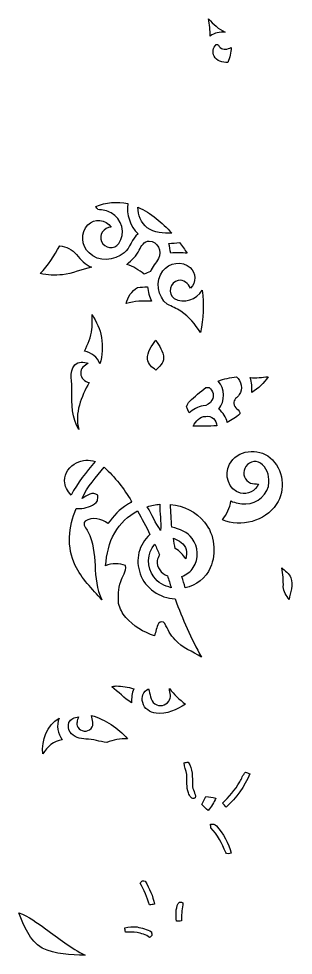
# Model space of a CAD drawing. Header units: centimetres. Extents: x -4.4 to 4.5, y -12.6 to 12.5.
# Drawn here: x -3.63 to 3.4, y -12.22 to 11.76 of the extents above; entities that cross this region are included whole.
import ezdxf

# ---------------------------------------------------------------- set-up
doc = ezdxf.new("R2010")
doc.units = ezdxf.units.CM
doc.header["$MEASUREMENT"] = 0
doc.layers.add('Camada 1', color=7, linetype='Continuous')

msp = doc.modelspace()

# ---------------------------------------------------------------- linework, layer by layer
at = {"layer": 'Camada 1', "color": 156}
for points, knots in [([(1.23542, 11.75631), (1.23542, 11.75631), (1.23542, 11.75631), (1.23542, 11.75631), (1.23542, 11.75631), (1.24882, 11.6085), (1.28376, 11.46245), (1.27494, 11.31287), (1.27494, 11.31287), (1.3857, 11.39754), (1.52364, 11.42118), (1.66017, 11.4113), (1.66017, 11.4113), (1.49331, 11.49103), (1.35536, 11.61768), (1.23542, 11.75631)], [0, 0, 0, 0, 0.2, 0.2, 0.2, 0.2, 0.4, 0.4, 0.4, 0.4, 0.6, 0.6, 0.6, 0.6, 1, 1, 1, 1]), ([(1.42875, 11.09309), (1.42875, 11.09309), (1.42875, 11.09309), (1.42875, 11.09309), (1.42875, 11.09309), (1.34549, 11.02324), (1.33278, 10.89413), (1.37442, 10.79887), (1.37442, 10.79887), (1.44144, 10.67223), (1.59419, 10.62813), (1.72895, 10.63978), (1.72895, 10.63978), (1.78152, 10.75972), (1.80939, 10.88848), (1.81186, 11.01972), (1.81186, 11.01972), (1.72755, 10.97526), (1.60479, 10.94316), (1.53141, 11.02324), (1.53141, 11.02324), (1.49684, 11.04618), (1.47849, 11.11919), (1.42875, 11.09309)], [0, 0, 0, 0, 0.14285714, 0.14285714, 0.14285714, 0.14285714, 0.28571429, 0.28571429, 0.28571429, 0.28571429, 0.42857143, 0.42857143, 0.42857143, 0.42857143, 0.57142857, 0.57142857, 0.57142857, 0.57142857, 0.71428571, 0.71428571, 0.71428571, 0.71428571, 1, 1, 1, 1]), ([(-1.65522, 6.94901), (-1.65522, 6.94901), (-1.65522, 6.94901), (-1.65522, 6.94901), (-1.65522, 6.94901), (-1.64076, 6.92996), (-1.61149, 6.89186), (-1.59702, 6.8728), (-1.59702, 6.8728), (-1.48132, 6.85977), (-1.36102, 6.84671), (-1.25871, 6.78532), (-1.25871, 6.78532), (-0.98989, 6.64386), (-0.87595, 6.25016), (-1.06539, 6.00216), (-1.06539, 6.00216), (-1.16769, 5.84941), (-1.43862, 5.8748), (-1.50318, 6.04979), (-1.50318, 6.04979), (-1.58962, 6.21524), (-1.44356, 6.4216), (-1.2633, 6.42301), (-1.2633, 6.42301), (-1.38324, 6.62905), (-1.69969, 6.64915), (-1.85737, 6.47876), (-1.85737, 6.47876), (-2.04927, 6.28685), (-2.02177, 5.94077), (-1.82633, 5.7605), (-1.82633, 5.7605), (-1.58644, 5.52379), (-1.17439, 5.54918), (-0.92957, 5.76615), (-0.92957, 5.76615), (-0.76093, 5.89031), (-0.74153, 6.12705), (-0.56868, 6.24733), (-0.56868, 6.24733), (-0.77435, 6.44701), (-0.87524, 6.74088), (-0.83114, 7.02486), (-0.83114, 7.02486), (-1.10701, 7.08447), (-1.39417, 7.05448), (-1.65522, 6.94901)], [0, 0, 0, 0, 0.07692308, 0.07692308, 0.07692308, 0.07692308, 0.15384615, 0.15384615, 0.15384615, 0.15384615, 0.23076923, 0.23076923, 0.23076923, 0.23076923, 0.30769231, 0.30769231, 0.30769231, 0.30769231, 0.38461538, 0.38461538, 0.38461538, 0.38461538, 0.46153846, 0.46153846, 0.46153846, 0.46153846, 0.53846154, 0.53846154, 0.53846154, 0.53846154, 0.61538462, 0.61538462, 0.61538462, 0.61538462, 0.69230769, 0.69230769, 0.69230769, 0.69230769, 0.76923077, 0.76923077, 0.76923077, 0.76923077, 0.84615385, 0.84615385, 0.84615385, 0.84615385, 1, 1, 1, 1]), ([(-0.57467, 6.93137), (-0.57467, 6.93137), (-0.57467, 6.93137), (-0.57467, 6.93137), (-0.57467, 6.93137), (-0.57431, 6.73311), (-0.49812, 6.52638), (-0.33338, 6.40715), (-0.33338, 6.40715), (-0.15309, 6.27944), (0.07654, 6.25333), (0.29138, 6.26921), (0.29138, 6.26921), (0.04621, 6.53979), (-0.23883, 6.78215), (-0.57467, 6.93137)], [0, 0, 0, 0, 0.2, 0.2, 0.2, 0.2, 0.4, 0.4, 0.4, 0.4, 0.6, 0.6, 0.6, 0.6, 1, 1, 1, 1]), ([(-0.53869, 5.83106), (-0.53869, 5.83106), (-0.53869, 5.83106), (-0.53869, 5.83106), (-0.53869, 5.83106), (-0.60678, 5.68042), (-0.7373, 5.57423), (-0.85865, 5.4677), (-0.85865, 5.4677), (-0.69497, 5.41689), (-0.55138, 5.32236), (-0.41592, 5.2197), (-0.41592, 5.2197), (-0.36264, 5.24121), (-0.30902, 5.26379), (-0.25576, 5.28672), (-0.25576, 5.28672), (-0.20284, 5.40807), (-0.11007, 5.50474), (-0.04444, 5.61869), (-0.04444, 5.61869), (0.05079, 5.79225), (-0.06914, 6.06918), (-0.28292, 6.06248), (-0.28292, 6.06248), (-0.4205, 6.0713), (-0.48894, 5.93619), (-0.53869, 5.83106)], [0, 0, 0, 0, 0.125, 0.125, 0.125, 0.125, 0.25, 0.25, 0.25, 0.25, 0.375, 0.375, 0.375, 0.375, 0.5, 0.5, 0.5, 0.5, 0.625, 0.625, 0.625, 0.625, 0.75, 0.75, 0.75, 0.75, 1, 1, 1, 1]), ([(0.21943, 6.00392), (0.21943, 6.00392), (0.21943, 6.00392), (0.21943, 6.00392), (0.21943, 6.00392), (0.23529, 5.92172), (0.25188, 5.83917), (0.26492, 5.75592), (0.26492, 5.75592), (0.40569, 5.76967), (0.54715, 5.76684), (0.68826, 5.75415), (0.68826, 5.75415), (0.62089, 5.84446), (0.55774, 5.9376), (0.49388, 6.03037), (0.49388, 6.03037), (0.40252, 6.0198), (0.31114, 6.0092), (0.21943, 6.00392)], [0, 0, 0, 0, 0.16666667, 0.16666667, 0.16666667, 0.16666667, 0.33333333, 0.33333333, 0.33333333, 0.33333333, 0.5, 0.5, 0.5, 0.5, 0.66666667, 0.66666667, 0.66666667, 0.66666667, 1, 1, 1, 1]), ([(-3.07728, 5.23275), (-3.07728, 5.23275), (-3.07728, 5.23275), (-3.07728, 5.23275), (-3.07728, 5.23275), (-2.8889, 5.19041), (-2.69416, 5.18688), (-2.5026, 5.20312), (-2.5026, 5.20312), (-2.24754, 5.23346), (-2.01117, 5.34282), (-1.76176, 5.39784), (-1.76176, 5.39784), (-1.92193, 5.46135), (-2.04116, 5.58729), (-2.1477, 5.71782), (-2.1477, 5.71782), (-2.25212, 5.8487), (-2.41265, 5.91996), (-2.57562, 5.94395), (-2.57562, 5.94395), (-2.72591, 5.69665), (-2.86419, 5.43277), (-3.07728, 5.23275)], [0, 0, 0, 0, 0.14285714, 0.14285714, 0.14285714, 0.14285714, 0.28571429, 0.28571429, 0.28571429, 0.28571429, 0.42857143, 0.42857143, 0.42857143, 0.42857143, 0.57142857, 0.57142857, 0.57142857, 0.57142857, 0.71428571, 0.71428571, 0.71428571, 0.71428571, 1, 1, 1, 1]), ([(0.06208, 5.29978), (0.06208, 5.29978), (0.06208, 5.29978), (0.06208, 5.29978), (0.06208, 5.29978), (-0.13404, 5.04365), (-0.07267, 4.64219), (0.17814, 4.4457), (0.17814, 4.4457), (0.29386, 4.38608), (0.41945, 4.34552), (0.52528, 4.2672), (0.52528, 4.2672), (0.73625, 4.13208), (0.8911, 3.93064), (1.02693, 3.72356), (1.02693, 3.72356), (1.09395, 4.08023), (1.12572, 4.44605), (1.06856, 4.80625), (1.06856, 4.80625), (0.94085, 4.56106), (0.59725, 4.45805), (0.35701, 4.59176), (0.35701, 4.59176), (0.17604, 4.70817), (0.24694, 5.0225), (0.4572, 5.05529), (0.4572, 5.05529), (0.59972, 5.08565), (0.71366, 4.97769), (0.77505, 4.86163), (0.77505, 4.86163), (0.91756, 4.99816), (0.91298, 5.25426), (0.76517, 5.38514), (0.76517, 5.38514), (0.5669, 5.56753), (0.21449, 5.5178), (0.06208, 5.29978)], [0, 0, 0, 0, 0.09090909, 0.09090909, 0.09090909, 0.09090909, 0.18181818, 0.18181818, 0.18181818, 0.18181818, 0.27272727, 0.27272727, 0.27272727, 0.27272727, 0.36363636, 0.36363636, 0.36363636, 0.36363636, 0.45454545, 0.45454545, 0.45454545, 0.45454545, 0.54545455, 0.54545455, 0.54545455, 0.54545455, 0.63636364, 0.63636364, 0.63636364, 0.63636364, 0.72727273, 0.72727273, 0.72727273, 0.72727273, 0.81818182, 0.81818182, 0.81818182, 0.81818182, 1, 1, 1, 1]), ([(-0.87347, 4.4651), (-0.87347, 4.4651), (-0.87347, 4.4651), (-0.87347, 4.4651), (-0.87347, 4.4651), (-0.66357, 4.53319), (-0.44097, 4.52966), (-0.22294, 4.5233), (-0.22294, 4.5233), (-0.28046, 4.64007), (-0.31114, 4.76673), (-0.3309, 4.89479), (-0.3309, 4.89479), (-0.41451, 4.88772), (-0.49847, 4.88173), (-0.58242, 4.87927), (-0.58242, 4.87927), (-0.73025, 4.78472), (-0.8375, 4.63761), (-0.87347, 4.4651)], [0, 0, 0, 0, 0.16666667, 0.16666667, 0.16666667, 0.16666667, 0.33333333, 0.33333333, 0.33333333, 0.33333333, 0.5, 0.5, 0.5, 0.5, 0.66666667, 0.66666667, 0.66666667, 0.66666667, 1, 1, 1, 1]), ([(-1.74519, 4.1857), (-1.74519, 4.1857), (-1.74519, 4.1857), (-1.74519, 4.1857), (-1.74519, 4.1857), (-1.74837, 4.06011), (-1.7413, 3.93381), (-1.75153, 3.80824), (-1.75153, 3.80824), (-1.77553, 3.6089), (-1.85561, 3.42299), (-1.94062, 3.24309), (-1.94062, 3.24309), (-1.76001, 3.21451), (-1.60937, 3.09068), (-1.54586, 2.91923), (-1.54586, 2.91923), (-1.47072, 3.13796), (-1.48237, 3.37361), (-1.50283, 3.60009), (-1.50283, 3.60009), (-1.54128, 3.81), (-1.64677, 3.99908), (-1.74519, 4.1857)], [0, 0, 0, 0, 0.14285714, 0.14285714, 0.14285714, 0.14285714, 0.28571429, 0.28571429, 0.28571429, 0.28571429, 0.42857143, 0.42857143, 0.42857143, 0.42857143, 0.57142857, 0.57142857, 0.57142857, 0.57142857, 0.71428571, 0.71428571, 0.71428571, 0.71428571, 1, 1, 1, 1]), ([(-0.32807, 3.04375), (-0.32807, 3.04375), (-0.32807, 3.04375), (-0.32807, 3.04375), (-0.32807, 3.04375), (-0.31715, 2.91641), (-0.21412, 2.83209), (-0.11677, 2.76401), (-0.11677, 2.76401), (-0.02611, 2.84373), (0.08008, 2.93687), (0.08361, 3.0674), (0.08361, 3.0674), (0.08042, 3.24026), (-0.0321, 3.38349), (-0.11888, 3.5246), (-0.11888, 3.5246), (-0.22365, 3.38525), (-0.33513, 3.22615), (-0.32807, 3.04375)], [0, 0, 0, 0, 0.16666667, 0.16666667, 0.16666667, 0.16666667, 0.33333333, 0.33333333, 0.33333333, 0.33333333, 0.5, 0.5, 0.5, 0.5, 0.66666667, 0.66666667, 0.66666667, 0.66666667, 1, 1, 1, 1]), ([(-2.18581, 2.89243), (-2.18581, 2.89243), (-2.18581, 2.89243), (-2.18581, 2.89243), (-2.18581, 2.89243), (-2.35126, 2.70686), (-2.25, 2.44439), (-2.26413, 2.2232), (-2.26413, 2.2232), (-2.27787, 1.88911), (-2.25953, 1.53811), (-2.09055, 1.24037), (-2.09055, 1.24037), (-2.20027, 1.65805), (-2.0214, 2.08068), (-1.82209, 2.44157), (-1.82209, 2.44157), (-1.93145, 2.4712), (-2.04576, 2.55517), (-2.03553, 2.68111), (-2.03553, 2.68111), (-2.04716, 2.80246), (-1.94344, 2.88395), (-1.84891, 2.93616), (-1.84891, 2.93616), (-1.95967, 2.97249), (-2.10078, 2.99225), (-2.18581, 2.89243)], [0, 0, 0, 0, 0.125, 0.125, 0.125, 0.125, 0.25, 0.25, 0.25, 0.25, 0.375, 0.375, 0.375, 0.375, 0.5, 0.5, 0.5, 0.5, 0.625, 0.625, 0.625, 0.625, 0.75, 0.75, 0.75, 0.75, 1, 1, 1, 1]), ([(1.47813, 2.47896), (1.47813, 2.47896), (1.47813, 2.47896), (1.47813, 2.47896), (1.47813, 2.47896), (1.6637, 2.28564), (1.66017, 1.96919), (1.49859, 1.76213), (1.49859, 1.76213), (1.60197, 1.6704), (1.68521, 1.55468), (1.71379, 1.41746), (1.71379, 1.41746), (1.82457, 1.4866), (1.94274, 1.54834), (2.03553, 1.64217), (2.03553, 1.64217), (2.04752, 1.74907), (1.87466, 1.79), (1.87959, 1.90605), (1.87959, 1.90605), (1.86336, 2.00871), (1.97238, 2.0588), (2.02035, 2.13359), (2.02035, 2.13359), (2.11384, 2.27682), (2.07715, 2.4786), (1.95226, 2.59221), (1.95226, 2.59221), (1.79175, 2.5647), (1.62947, 2.54212), (1.47813, 2.47896)], [0, 0, 0, 0, 0.11111111, 0.11111111, 0.11111111, 0.11111111, 0.22222222, 0.22222222, 0.22222222, 0.22222222, 0.33333333, 0.33333333, 0.33333333, 0.33333333, 0.44444444, 0.44444444, 0.44444444, 0.44444444, 0.55555556, 0.55555556, 0.55555556, 0.55555556, 0.66666667, 0.66666667, 0.66666667, 0.66666667, 0.77777778, 0.77777778, 0.77777778, 0.77777778, 1, 1, 1, 1]), ([(2.29941, 2.56928), (2.29941, 2.56928), (2.29941, 2.56928), (2.29941, 2.56928), (2.29941, 2.56928), (2.33785, 2.44581), (2.35196, 2.31668), (2.34173, 2.18756), (2.34173, 2.18756), (2.50647, 2.2934), (2.65007, 2.42887), (2.75766, 2.59291), (2.75766, 2.59291), (2.60561, 2.57174), (2.45251, 2.55834), (2.29941, 2.56928)], [0, 0, 0, 0, 0.2, 0.2, 0.2, 0.2, 0.4, 0.4, 0.4, 0.4, 0.6, 0.6, 0.6, 0.6, 1, 1, 1, 1]), ([(0.74999, 1.96179), (0.74999, 1.96179), (0.74999, 1.96179), (0.74999, 1.96179), (0.74999, 1.96179), (0.70838, 1.92687), (0.69603, 1.87147), (0.67168, 1.82527), (0.67168, 1.82527), (0.69249, 1.77236), (0.71296, 1.71908), (0.73413, 1.66582), (0.73413, 1.66582), (0.84101, 1.74766), (0.95744, 1.82879), (1.09573, 1.84326), (1.09573, 1.84326), (1.18886, 1.85137), (1.27881, 1.90112), (1.32009, 1.9879), (1.32009, 1.9879), (1.39135, 2.09868), (1.34654, 2.23626), (1.25165, 2.31563), (1.25165, 2.31563), (1.22943, 2.31668), (1.18497, 2.3181), (1.16275, 2.3188), (1.16275, 2.3188), (1.022, 2.20345), (0.8844, 2.08421), (0.74999, 1.96179)], [0, 0, 0, 0, 0.11111111, 0.11111111, 0.11111111, 0.11111111, 0.22222222, 0.22222222, 0.22222222, 0.22222222, 0.33333333, 0.33333333, 0.33333333, 0.33333333, 0.44444444, 0.44444444, 0.44444444, 0.44444444, 0.55555556, 0.55555556, 0.55555556, 0.55555556, 0.66666667, 0.66666667, 0.66666667, 0.66666667, 0.77777778, 0.77777778, 0.77777778, 0.77777778, 1, 1, 1, 1]), ([(0.84278, 1.32997), (0.84278, 1.32997), (0.84278, 1.32997), (0.84278, 1.32997), (0.84278, 1.32997), (1.04315, 1.32749), (1.24388, 1.32467), (1.44426, 1.33349), (1.44426, 1.33349), (1.44814, 1.48132), (1.30493, 1.6016), (1.16028, 1.57656), (1.16028, 1.57656), (1.01035, 1.57938), (0.90275, 1.45415), (0.84278, 1.32997)], [0, 0, 0, 0, 0.2, 0.2, 0.2, 0.2, 0.4, 0.4, 0.4, 0.4, 0.6, 0.6, 0.6, 0.6, 1, 1, 1, 1]), ([(1.76954, 0.34924), (1.76954, 0.34924), (1.76954, 0.34924), (1.76954, 0.34924), (1.76954, 0.34924), (1.61819, 0.0889), (1.74907, -0.31043), (2.0521, -0.38522), (2.0521, -0.38522), (2.23943, -0.43744), (2.4324, -0.32456), (2.51529, -0.15662), (2.51529, -0.15662), (2.4451, -0.15098), (2.37137, -0.15733), (2.30575, -0.12876), (2.30575, -0.12876), (2.16817, -0.0716), (2.09196, 0.10795), (2.16146, 0.24341), (2.16146, 0.24341), (2.22532, 0.39546), (2.42217, 0.47766), (2.56575, 0.37923), (2.56575, 0.37923), (2.71604, 0.2741), (2.79082, 0.07372), (2.77812, -0.10688), (2.77812, -0.10688), (2.77566, -0.41346), (2.48284, -0.66111), (2.18581, -0.6625), (2.18581, -0.6625), (2.05281, -0.67486), (1.92439, -0.63816), (1.80304, -0.58914), (1.80304, -0.58914), (1.7794, -0.76763), (1.69862, -0.93169), (1.58715, -1.07138), (1.58715, -1.07138), (2.06762, -1.27316), (2.67299, -1.10983), (2.96862, -0.67663), (2.96862, -0.67663), (3.2198, -0.31184), (3.15241, 0.23424), (2.80882, 0.51788), (2.80882, 0.51788), (2.50789, 0.78493), (1.95932, 0.7172), (1.76954, 0.34924)], [0, 0, 0, 0, 0.07142857, 0.07142857, 0.07142857, 0.07142857, 0.14285714, 0.14285714, 0.14285714, 0.14285714, 0.21428571, 0.21428571, 0.21428571, 0.21428571, 0.28571429, 0.28571429, 0.28571429, 0.28571429, 0.35714286, 0.35714286, 0.35714286, 0.35714286, 0.42857143, 0.42857143, 0.42857143, 0.42857143, 0.5, 0.5, 0.5, 0.5, 0.57142857, 0.57142857, 0.57142857, 0.57142857, 0.64285714, 0.64285714, 0.64285714, 0.64285714, 0.71428571, 0.71428571, 0.71428571, 0.71428571, 0.78571429, 0.78571429, 0.78571429, 0.78571429, 0.85714286, 0.85714286, 0.85714286, 0.85714286, 1, 1, 1, 1]), ([(-2.147, 0.39158), (-2.147, 0.39158), (-2.147, 0.39158), (-2.147, 0.39158), (-2.147, 0.39158), (-2.31916, 0.30621), (-2.45568, 0.12876), (-2.45075, -0.0695), (-2.45075, -0.0695), (-2.45497, -0.2099), (-2.37842, -0.33619), (-2.28599, -0.43602), (-2.28599, -0.43602), (-2.11172, -0.1277), (-1.90146, 0.15875), (-1.66616, 0.42298), (-1.66616, 0.42298), (-1.82316, 0.46567), (-1.99955, 0.46743), (-2.147, 0.39158)], [0, 0, 0, 0, 0.16666667, 0.16666667, 0.16666667, 0.16666667, 0.33333333, 0.33333333, 0.33333333, 0.33333333, 0.5, 0.5, 0.5, 0.5, 0.66666667, 0.66666667, 0.66666667, 0.66666667, 1, 1, 1, 1]), ([(-2.00447, -0.5221), (-2.00447, -0.5221), (-2.00447, -0.5221), (-2.00447, -0.5221), (-2.00447, -0.5221), (-1.87783, -0.46426), (-1.73743, -0.32315), (-1.60126, -0.44414), (-1.60126, -0.44414), (-1.60372, -0.49001), (-1.60338, -0.53657), (-1.61079, -0.58242), (-1.61079, -0.58242), (-1.69862, -0.71508), (-1.86407, -0.75282), (-2.00978, -0.78281), (-2.00978, -0.78281), (-2.05951, -0.78317), (-2.10889, -0.78387), (-2.1583, -0.78527), (-2.1583, -0.78527), (-2.35232, -1.24001), (-2.40242, -1.78399), (-2.1784, -2.23767), (-2.1784, -2.23767), (-2.01577, -2.57632), (-1.74449, -2.84302), (-1.49401, -3.11679), (-1.49401, -3.11679), (-1.77906, -2.5721), (-1.56386, -1.9124), (-1.85702, -1.37054), (-1.85702, -1.37054), (-1.89194, -1.29046), (-2.00871, -1.19379), (-1.92263, -1.10912), (-1.92263, -1.10912), (-1.74449, -0.98882), (-1.50247, -1.03752), (-1.3402, -1.16592), (-1.3402, -1.16592), (-1.20543, -0.97472), (-1.04245, -0.79833), (-0.8396, -0.67875), (-0.8396, -0.67875), (-0.8068, -0.65263), (-0.76059, -0.63782), (-0.74048, -0.59831), (-0.74048, -0.59831), (-0.92745, -0.27481), (-1.16346, 0.01975), (-1.43474, 0.27657), (-1.43474, 0.27657), (-1.64146, 0.0247), (-1.87713, -0.21872), (-2.00447, -0.5221)], [0, 0, 0, 0, 0.06666667, 0.06666667, 0.06666667, 0.06666667, 0.13333333, 0.13333333, 0.13333333, 0.13333333, 0.2, 0.2, 0.2, 0.2, 0.26666667, 0.26666667, 0.26666667, 0.26666667, 0.33333333, 0.33333333, 0.33333333, 0.33333333, 0.4, 0.4, 0.4, 0.4, 0.46666667, 0.46666667, 0.46666667, 0.46666667, 0.53333333, 0.53333333, 0.53333333, 0.53333333, 0.6, 0.6, 0.6, 0.6, 0.66666667, 0.66666667, 0.66666667, 0.66666667, 0.73333333, 0.73333333, 0.73333333, 0.73333333, 0.8, 0.8, 0.8, 0.8, 0.86666667, 0.86666667, 0.86666667, 0.86666667, 1, 1, 1, 1]), ([(-0.33372, -0.73659), (-0.33372, -0.73659), (-0.33372, -0.73659), (-0.33372, -0.73659), (-0.33372, -0.73659), (-0.21378, -0.93451), (-0.12876, -1.15217), (0.00494, -1.34126), (0.00494, -1.34126), (0.02857, -1.11865), (-0.02222, -0.89605), (-0.01305, -0.67239), (-0.01305, -0.67239), (-0.12171, -0.68333), (-0.2293, -0.7045), (-0.33372, -0.73659)], [0, 0, 0, 0, 0.2, 0.2, 0.2, 0.2, 0.4, 0.4, 0.4, 0.4, 0.6, 0.6, 0.6, 0.6, 1, 1, 1, 1]), ([(0.26212, -0.67556), (0.26212, -0.67556), (0.26212, -0.67556), (0.26212, -0.67556), (0.26212, -0.67556), (0.26387, -0.87136), (0.27939, -1.0668), (0.29457, -1.26223), (0.29457, -1.26223), (0.48965, -1.30457), (0.69497, -1.37829), (0.8135, -1.54939), (0.8135, -1.54939), (0.9793, -1.75789), (0.98531, -2.07044), (0.84384, -2.2927), (0.84384, -2.2927), (0.77786, -2.40205), (0.66286, -2.46556), (0.5535, -2.52411), (0.5535, -2.52411), (0.58137, -2.61937), (0.611, -2.71392), (0.63253, -2.81128), (0.63253, -2.81128), (0.91546, -2.75836), (1.16592, -2.5647), (1.27811, -2.29799), (1.27811, -2.29799), (1.44251, -1.92088), (1.39312, -1.44921), (1.12888, -1.12818), (1.12888, -1.12818), (0.92039, -0.86184), (0.59231, -0.71542), (0.26212, -0.67556)], [0, 0, 0, 0, 0.1, 0.1, 0.1, 0.1, 0.2, 0.2, 0.2, 0.2, 0.3, 0.3, 0.3, 0.3, 0.4, 0.4, 0.4, 0.4, 0.5, 0.5, 0.5, 0.5, 0.6, 0.6, 0.6, 0.6, 0.7, 0.7, 0.7, 0.7, 0.8, 0.8, 0.8, 0.8, 1, 1, 1, 1]), ([(-1.16945, -1.40545), (-1.16945, -1.40545), (-1.16945, -1.40545), (-1.16945, -1.40545), (-1.16945, -1.40545), (-1.31726, -1.66158), (-1.37617, -1.95367), (-1.40229, -2.24508), (-1.40229, -2.24508), (-1.24037, -2.18756), (-1.05056, -2.16746), (-0.8911, -2.24367), (-0.8911, -2.24367), (-0.86535, -2.39535), (-0.97472, -2.516), (-1.01423, -2.65394), (-1.01423, -2.65394), (-1.08162, -2.8342), (-1.07631, -3.02823), (-1.06927, -3.21734), (-1.06927, -3.21734), (-1.02446, -3.34115), (-0.98142, -3.47132), (-0.88723, -3.56799), (-0.88723, -3.56799), (-0.68757, -3.78495), (-0.4318, -3.95181), (-0.15027, -4.04071), (-0.15027, -4.04071), (-0.11394, -3.93559), (-0.10125, -3.82128), (-0.04409, -3.72426), (-0.04409, -3.72426), (-0.00565, -3.67524), (0.08678, -3.65831), (0.1143, -3.72709), (0.1143, -3.72709), (0.18979, -3.87173), (0.25893, -4.02342), (0.37606, -4.14055), (0.37606, -4.14055), (0.55808, -4.35044), (0.8269, -4.44146), (1.05409, -4.58964), (1.05409, -4.58964), (0.78668, -4.11198), (0.5662, -3.60961), (0.37782, -3.09597), (0.37782, -3.09597), (-0.00916, -3.07304), (-0.39193, -2.82892), (-0.5154, -2.45145), (-0.5154, -2.45145), (-0.64769, -2.1075), (-0.55068, -1.68556), (-0.26528, -1.44814), (-0.26528, -1.44814), (-0.36125, -1.23966), (-0.47659, -1.04174), (-0.58596, -0.8403), (-0.58596, -0.8403), (-0.8262, -0.97155), (-1.0354, -1.16557), (-1.16945, -1.40545)], [0, 0, 0, 0, 0.05882353, 0.05882353, 0.05882353, 0.05882353, 0.11764706, 0.11764706, 0.11764706, 0.11764706, 0.17647059, 0.17647059, 0.17647059, 0.17647059, 0.23529412, 0.23529412, 0.23529412, 0.23529412, 0.29411765, 0.29411765, 0.29411765, 0.29411765, 0.35294118, 0.35294118, 0.35294118, 0.35294118, 0.41176471, 0.41176471, 0.41176471, 0.41176471, 0.47058824, 0.47058824, 0.47058824, 0.47058824, 0.52941176, 0.52941176, 0.52941176, 0.52941176, 0.58823529, 0.58823529, 0.58823529, 0.58823529, 0.64705882, 0.64705882, 0.64705882, 0.64705882, 0.70588235, 0.70588235, 0.70588235, 0.70588235, 0.76470588, 0.76470588, 0.76470588, 0.76470588, 0.82352941, 0.82352941, 0.82352941, 0.82352941, 0.88235294, 0.88235294, 0.88235294, 0.88235294, 1, 1, 1, 1]), ([(0.33479, -1.54374), (0.33479, -1.54374), (0.33479, -1.54374), (0.33479, -1.54374), (0.33479, -1.54374), (0.34819, -1.6323), (0.36476, -1.72049), (0.37958, -1.80903), (0.37958, -1.80903), (0.50129, -1.8609), (0.57396, -1.97167), (0.65617, -2.06869), (0.65617, -2.06869), (0.66569, -1.99107), (0.68791, -1.91028), (0.65863, -1.83409), (0.65863, -1.83409), (0.62159, -1.67957), (0.47308, -1.59419), (0.33479, -1.54374)], [0, 0, 0, 0, 0.16666667, 0.16666667, 0.16666667, 0.16666667, 0.33333333, 0.33333333, 0.33333333, 0.33333333, 0.5, 0.5, 0.5, 0.5, 0.66666667, 0.66666667, 0.66666667, 0.66666667, 1, 1, 1, 1]), ([(-0.17073, -2.53188), (-0.17073, -2.53188), (-0.17073, -2.53188), (-0.17073, -2.53188), (-0.17073, -2.53188), (-0.06597, -2.68076), (0.10407, -2.76718), (0.27834, -2.80811), (0.27834, -2.80811), (0.24589, -2.70722), (0.21342, -2.60667), (0.18308, -2.50542), (0.18308, -2.50542), (0.0141, -2.45145), (-0.08995, -2.28669), (-0.08573, -2.11278), (-0.08573, -2.11278), (-0.0649, -2.06445), (-0.0448, -2.01648), (-0.02363, -1.96849), (-0.02363, -1.96849), (-0.06032, -1.87678), (-0.09913, -1.78611), (-0.14076, -1.69686), (-0.14076, -1.69686), (-0.345, -1.92405), (-0.35207, -2.28917), (-0.17073, -2.53188)], [0, 0, 0, 0, 0.125, 0.125, 0.125, 0.125, 0.25, 0.25, 0.25, 0.25, 0.375, 0.375, 0.375, 0.375, 0.5, 0.5, 0.5, 0.5, 0.625, 0.625, 0.625, 0.625, 0.75, 0.75, 0.75, 0.75, 1, 1, 1, 1]), ([(3.10549, -2.30258), (3.10549, -2.30258), (3.10549, -2.30258), (3.10549, -2.30258), (3.10549, -2.30258), (3.1376, -2.46133), (3.15419, -2.6229), (3.14642, -2.78518), (3.14642, -2.78518), (3.13972, -2.91253), (3.23814, -3.00672), (3.29318, -3.11221), (3.29318, -3.11221), (3.32951, -2.93051), (3.40218, -2.7379), (3.33728, -2.5541), (3.33728, -2.5541), (3.30059, -2.44052), (3.19298, -2.37348), (3.10549, -2.30258)], [0, 0, 0, 0, 0.16666667, 0.16666667, 0.16666667, 0.16666667, 0.33333333, 0.33333333, 0.33333333, 0.33333333, 0.5, 0.5, 0.5, 0.5, 0.66666667, 0.66666667, 0.66666667, 0.66666667, 1, 1, 1, 1]), ([(-1.24495, -5.34353), (-1.24495, -5.34353), (-1.24495, -5.34353), (-1.24495, -5.34353), (-1.24495, -5.34353), (-1.0735, -5.47722), (-0.9218, -5.63491), (-0.73871, -5.7538), (-0.73871, -5.7538), (-0.74224, -5.63068), (-0.72495, -5.50862), (-0.68085, -5.39362), (-0.68085, -5.39362), (-0.82797, -5.3541), (-0.97861, -5.33364), (-1.1303, -5.32377), (-1.1303, -5.32377), (-1.1684, -5.33047), (-1.20685, -5.33681), (-1.24495, -5.34353)], [0, 0, 0, 0, 0.16666667, 0.16666667, 0.16666667, 0.16666667, 0.33333333, 0.33333333, 0.33333333, 0.33333333, 0.5, 0.5, 0.5, 0.5, 0.66666667, 0.66666667, 0.66666667, 0.66666667, 1, 1, 1, 1]), ([(0.23001, -5.39009), (0.23001, -5.39009), (0.23001, -5.39009), (0.23001, -5.39009), (0.23001, -5.39009), (0.24906, -5.49592), (0.29104, -5.62151), (0.21307, -5.71394), (0.21307, -5.71394), (0.13794, -5.82507), (-0.02611, -5.86493), (-0.13757, -5.78484), (-0.13757, -5.78484), (-0.26775, -5.69841), (-0.2494, -5.5245), (-0.30726, -5.39574), (-0.30726, -5.39574), (-0.42791, -5.46347), (-0.50482, -5.61693), (-0.45225, -5.75098), (-0.45225, -5.75098), (-0.41168, -5.90196), (-0.2667, -6.0138), (-0.11077, -6.01698), (-0.11077, -6.01698), (0.16191, -6.06212), (0.41768, -5.9316), (0.63958, -5.78908), (0.63958, -5.78908), (0.48753, -5.67265), (0.35136, -5.5379), (0.23001, -5.39009)], [0, 0, 0, 0, 0.11111111, 0.11111111, 0.11111111, 0.11111111, 0.22222222, 0.22222222, 0.22222222, 0.22222222, 0.33333333, 0.33333333, 0.33333333, 0.33333333, 0.44444444, 0.44444444, 0.44444444, 0.44444444, 0.55555556, 0.55555556, 0.55555556, 0.55555556, 0.66666667, 0.66666667, 0.66666667, 0.66666667, 0.77777778, 0.77777778, 0.77777778, 0.77777778, 1, 1, 1, 1]), ([(-3.01166, -7.06437), (-3.01166, -7.06437), (-3.01166, -7.06437), (-3.01166, -7.06437), (-3.01166, -7.06437), (-2.8956, -6.89256), (-2.73368, -6.71971), (-2.51354, -6.70489), (-2.51354, -6.70489), (-2.62325, -6.54297), (-2.66805, -6.33448), (-2.58974, -6.14961), (-2.58974, -6.14961), (-2.90759, -6.33236), (-3.03988, -6.713), (-3.01166, -7.06437)], [0, 0, 0, 0, 0.2, 0.2, 0.2, 0.2, 0.4, 0.4, 0.4, 0.4, 0.6, 0.6, 0.6, 0.6, 1, 1, 1, 1]), ([(-1.7586, -6.078), (-1.7586, -6.078), (-1.7586, -6.078), (-1.7586, -6.078), (-1.7586, -6.078), (-1.74059, -6.18701), (-1.68733, -6.31613), (-1.77341, -6.41032), (-1.77341, -6.41032), (-1.86195, -6.51333), (-2.04786, -6.50027), (-2.1103, -6.37645), (-2.1103, -6.37645), (-2.16534, -6.29391), (-2.1209, -6.20041), (-2.09656, -6.11611), (-2.09656, -6.11611), (-2.19004, -6.13304), (-2.2987, -6.16196), (-2.33856, -6.25897), (-2.33856, -6.25897), (-2.36044, -6.33835), (-2.36714, -6.43748), (-2.30998, -6.50451), (-2.30998, -6.50451), (-2.21684, -6.62939), (-2.05598, -6.68231), (-1.90534, -6.68372), (-1.90534, -6.68372), (-1.72402, -6.68443), (-1.55187, -6.74792), (-1.37407, -6.77121), (-1.37407, -6.77121), (-1.20297, -6.71054), (-1.02763, -6.66009), (-0.84278, -6.6809), (-0.84278, -6.6809), (-1.07667, -6.39056), (-1.40652, -6.19195), (-1.7586, -6.078)], [0, 0, 0, 0, 0.09090909, 0.09090909, 0.09090909, 0.09090909, 0.18181818, 0.18181818, 0.18181818, 0.18181818, 0.27272727, 0.27272727, 0.27272727, 0.27272727, 0.36363636, 0.36363636, 0.36363636, 0.36363636, 0.45454545, 0.45454545, 0.45454545, 0.45454545, 0.54545455, 0.54545455, 0.54545455, 0.54545455, 0.63636364, 0.63636364, 0.63636364, 0.63636364, 0.72727273, 0.72727273, 0.72727273, 0.72727273, 0.81818182, 0.81818182, 0.81818182, 0.81818182, 1, 1, 1, 1]), ([(0.60959, -7.28873), (0.60959, -7.28873), (0.60959, -7.28873), (0.60959, -7.28873), (0.60959, -7.28873), (0.61665, -7.39245), (0.65933, -7.48841), (0.67627, -7.59071), (0.67627, -7.59071), (0.68862, -7.7477), (0.66004, -7.91174), (0.71966, -8.06272), (0.71966, -8.06272), (0.74577, -8.13788), (0.79762, -8.24442), (0.89429, -8.18761), (0.89429, -8.18761), (0.91086, -8.07295), (0.81562, -7.97806), (0.82196, -7.86341), (0.82196, -7.86341), (0.82267, -7.66234), (0.82937, -7.44677), (0.71332, -7.2718), (0.71332, -7.2718), (0.68757, -7.27604), (0.63534, -7.28451), (0.60959, -7.28873)], [0, 0, 0, 0, 0.125, 0.125, 0.125, 0.125, 0.25, 0.25, 0.25, 0.25, 0.375, 0.375, 0.375, 0.375, 0.5, 0.5, 0.5, 0.5, 0.625, 0.625, 0.625, 0.625, 0.75, 0.75, 0.75, 0.75, 1, 1, 1, 1]), ([(2.03059, -7.77909), (2.03059, -7.77909), (2.03059, -7.77909), (2.03059, -7.77909), (2.03059, -7.77909), (1.91523, -7.98476), (1.75823, -8.16292), (1.59066, -8.32731), (1.59066, -8.32731), (1.62277, -8.35907), (1.65488, -8.39082), (1.68697, -8.42327), (1.68697, -8.42327), (1.94734, -8.19043), (2.15406, -7.89798), (2.28881, -7.5759), (2.28881, -7.5759), (2.2606, -7.56391), (2.20415, -7.54027), (2.17594, -7.52827), (2.17594, -7.52827), (2.11313, -7.6027), (2.08033, -7.6962), (2.03059, -7.77909)], [0, 0, 0, 0, 0.14285714, 0.14285714, 0.14285714, 0.14285714, 0.28571429, 0.28571429, 0.28571429, 0.28571429, 0.42857143, 0.42857143, 0.42857143, 0.42857143, 0.57142857, 0.57142857, 0.57142857, 0.57142857, 0.71428571, 0.71428571, 0.71428571, 0.71428571, 1, 1, 1, 1]), ([(1.16521, -8.15304), (1.16521, -8.15304), (1.16521, -8.15304), (1.16521, -8.15304), (1.16521, -8.15304), (1.12676, -8.22042), (1.09114, -8.28957), (1.05974, -8.36083), (1.05974, -8.36083), (1.11371, -8.41269), (1.1691, -8.46349), (1.22695, -8.51146), (1.22695, -8.51146), (1.30033, -8.41162), (1.37442, -8.31108), (1.4171, -8.1936), (1.4171, -8.1936), (1.33349, -8.17703), (1.24953, -8.16397), (1.16521, -8.15304)], [0, 0, 0, 0, 0.16666667, 0.16666667, 0.16666667, 0.16666667, 0.33333333, 0.33333333, 0.33333333, 0.33333333, 0.5, 0.5, 0.5, 0.5, 0.66666667, 0.66666667, 0.66666667, 0.66666667, 1, 1, 1, 1]), ([(1.28588, -8.86636), (1.28588, -8.86636), (1.28588, -8.86636), (1.28588, -8.86636), (1.28588, -8.86636), (1.28693, -8.89669), (1.28869, -8.92703), (1.29046, -8.95772), (1.29046, -8.95772), (1.47143, -9.12883), (1.57232, -9.36059), (1.67323, -9.58356), (1.67323, -9.58356), (1.69121, -9.64671), (1.76954, -9.60296), (1.81468, -9.6079), (1.81468, -9.6079), (1.7473, -9.34826), (1.6122, -9.10519), (1.43544, -8.90447), (1.43544, -8.90447), (1.40299, -8.84977), (1.33809, -8.866), (1.28588, -8.86636)], [0, 0, 0, 0, 0.14285714, 0.14285714, 0.14285714, 0.14285714, 0.28571429, 0.28571429, 0.28571429, 0.28571429, 0.42857143, 0.42857143, 0.42857143, 0.42857143, 0.57142857, 0.57142857, 0.57142857, 0.57142857, 0.71428571, 0.71428571, 0.71428571, 0.71428571, 1, 1, 1, 1]), ([(-0.51576, -10.36954), (-0.51576, -10.36954), (-0.51576, -10.36954), (-0.51576, -10.36954), (-0.51576, -10.36954), (-0.41239, -10.54488), (-0.34536, -10.73714), (-0.2741, -10.92694), (-0.2741, -10.92694), (-0.23354, -10.92234), (-0.19297, -10.91776), (-0.15205, -10.91318), (-0.15205, -10.91318), (-0.18837, -10.70327), (-0.27763, -10.50607), (-0.38488, -10.32333), (-0.38488, -10.32333), (-0.40393, -10.3198), (-0.44167, -10.31275), (-0.46073, -10.30958), (-0.46073, -10.30958), (-0.47449, -10.3244), (-0.502, -10.35473), (-0.51576, -10.36954)], [0, 0, 0, 0, 0.14285714, 0.14285714, 0.14285714, 0.14285714, 0.28571429, 0.28571429, 0.28571429, 0.28571429, 0.42857143, 0.42857143, 0.42857143, 0.42857143, 0.57142857, 0.57142857, 0.57142857, 0.57142857, 0.71428571, 0.71428571, 0.71428571, 0.71428571, 1, 1, 1, 1]), ([(0.45332, -10.89342), (0.45332, -10.89342), (0.45332, -10.89342), (0.45332, -10.89342), (0.45332, -10.89342), (0.38981, -11.03347), (0.39899, -11.19258), (0.40957, -11.34251), (0.40957, -11.34251), (0.45295, -11.34251), (0.49635, -11.34215), (0.5401, -11.3411), (0.5401, -11.3411), (0.53764, -11.20315), (0.54504, -11.06487), (0.57962, -10.93082), (0.57962, -10.93082), (0.60924, -10.84226), (0.48823, -10.83239), (0.45332, -10.89342)], [0, 0, 0, 0, 0.16666667, 0.16666667, 0.16666667, 0.16666667, 0.33333333, 0.33333333, 0.33333333, 0.33333333, 0.5, 0.5, 0.5, 0.5, 0.66666667, 0.66666667, 0.66666667, 0.66666667, 1, 1, 1, 1]), ([(-3.02648, -12.03395), (-3.02648, -12.03395), (-3.02648, -12.03395), (-3.02648, -12.03395), (-3.02648, -12.03395), (-2.68639, -12.19799), (-2.29763, -12.21317), (-1.92687, -12.21846), (-1.92687, -12.21846), (-2.2874, -12.03042), (-2.60879, -11.77924), (-2.93899, -11.54394), (-2.93899, -11.54394), (-3.15595, -11.38872), (-3.36868, -11.21798), (-3.62513, -11.1326), (-3.62513, -11.1326), (-3.48297, -11.4614), (-3.35526, -11.84485), (-3.02648, -12.03395)], [0, 0, 0, 0, 0.16666667, 0.16666667, 0.16666667, 0.16666667, 0.33333333, 0.33333333, 0.33333333, 0.33333333, 0.5, 0.5, 0.5, 0.5, 0.66666667, 0.66666667, 0.66666667, 0.66666667, 1, 1, 1, 1]), ([(-0.90981, -11.51854), (-0.90981, -11.51854), (-0.90981, -11.51854), (-0.90981, -11.51854), (-0.90981, -11.51854), (-0.90557, -11.55312), (-0.90134, -11.58804), (-0.89641, -11.62332), (-0.89641, -11.62332), (-0.79691, -11.62861), (-0.69744, -11.63002), (-0.5976, -11.63355), (-0.5976, -11.63355), (-0.48541, -11.66318), (-0.36724, -11.68752), (-0.27622, -11.76479), (-0.27622, -11.76479), (-0.2607, -11.75173), (-0.22965, -11.72562), (-0.21412, -11.71256), (-0.21412, -11.71256), (-0.21836, -11.68223), (-0.22331, -11.65224), (-0.2293, -11.62261), (-0.2293, -11.62261), (-0.33513, -11.54219), (-0.47271, -11.52525), (-0.5976, -11.49208), (-0.5976, -11.49208), (-0.70238, -11.48574), (-0.81068, -11.47655), (-0.90981, -11.51854)], [0, 0, 0, 0, 0.11111111, 0.11111111, 0.11111111, 0.11111111, 0.22222222, 0.22222222, 0.22222222, 0.22222222, 0.33333333, 0.33333333, 0.33333333, 0.33333333, 0.44444444, 0.44444444, 0.44444444, 0.44444444, 0.55555556, 0.55555556, 0.55555556, 0.55555556, 0.66666667, 0.66666667, 0.66666667, 0.66666667, 0.77777778, 0.77777778, 0.77777778, 0.77777778, 1, 1, 1, 1])]:
    msp.add_open_spline(points, degree=3, knots=knots, dxfattribs=at)

doc.saveas('drawing.dxf')
